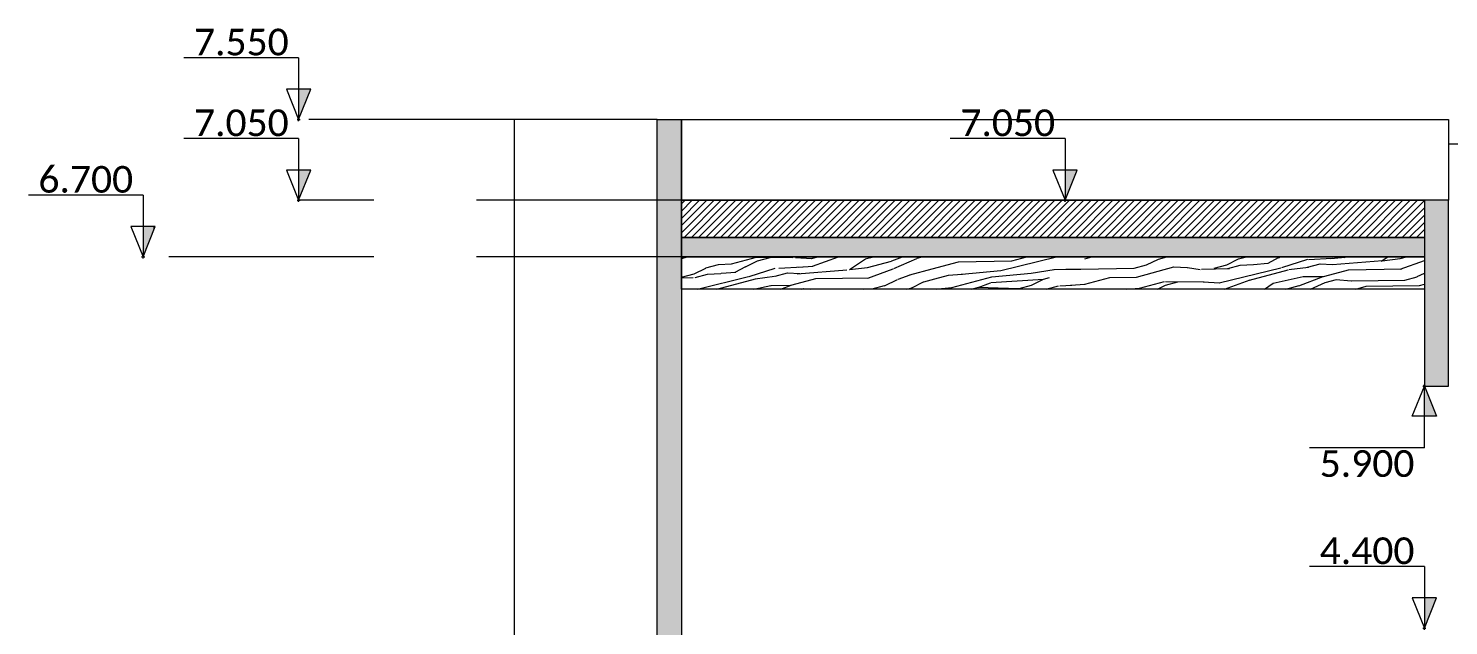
# Model space of a CAD drawing. Header units: metres. Extents: x -197 to 1099, y -24 to 14.
# Drawn here: x 1001.01 to 1009.8, y 4.42 to 8.11 of the extents above; entities that cross this region are included whole.
import ezdxf
from ezdxf.enums import TextEntityAlignment as Align

# ---------------------------------------------------------------- set-up
doc = ezdxf.new("R2010")
doc.units = ezdxf.units.M
doc.header["$LTSCALE"] = 0.001
doc.header["$PDMODE"] = 34
doc.header["$PDSIZE"] = 0.01
doc.linetypes.add('HIDDENX2', pattern=[19.05, 12.7, -6.35])
doc.layers.get('0').update_dxf_attribs({"lineweight": 13, "true_color": 0x000000})
for name, color, linetype, lineweight, true_color in [('Jach-Anotaciones-CalidaddeLínea  0.13', 7, 'Continuous', 13, 0x000000), ('Jach-Anotaciones-CalidaddeLínea 0.09', 7, 'Continuous', 9, 0x000000), ('Jach-Anotaciones-Hatch-Lum100%', 7, 'Continuous', 13, 0x000000), ('Jach-Anotaciones-Hatch-Lum50%', 9, 'Continuous', 13, 0x808080), ('Jach-Anotaciones-LineasDetalle0.09mm', 7, 'Continuous', 15, 0x000000), ('JACH-Anotaciones-Textos-Lum75% @ 0.075', 7, 'Continuous', 13, 0x404040), ('JACH-Arq-Lineas-Proyeccion Niveles cortes', 9, 'HIDDENX2', 13, 0x808080)]:
    doc.layers.add(name, color=color, linetype=linetype, lineweight=lineweight, true_color=true_color)
doc.styles.add('02a-Calibri-JACH(1.8mm)', font='calibri.ttf', dxfattribs={"height": 2.2})
pattern_1 = [(0, (169.421, 45.032), (0, 6.985), [5.08, -1.905]), (90, (169.421, 45.032), (-6.985, 4e-16), [5.08, -1.905])]

# ---------------------------------------------------------------- blocks, each defined once
blk = doc.blocks.new('*U368')
at = {"lineweight": 0, "ltscale": 100}
h = blk.add_hatch(dxfattribs=at)
h.set_pattern_fill('ANGLE', color=256)
h.set_pattern_definition(pattern_1)
h.paths.add_polyline_path([(0, 2.5), (0, 0), (1, 2.5)])
h = blk.add_hatch(color=256, dxfattribs=at)
h.dxf.hatch_style = 1
h.paths.add_polyline_path([(0, 2.5), (0, 0), (1, 2.5)])
for points in [[(0, 5.1), (-9.47, 5.1)], [(0, 5.1), (0, 1.25)]]:
    blk.add_lwpolyline(points, dxfattribs=at)
for points in [[(0, 0), (1, 2.5), (-1, 2.5)], [(0, 2.5), (0, 0), (1, 2.5)]]:
    blk.add_lwpolyline(points, close=True, dxfattribs=at)
blk.add_point((0, 0), dxfattribs=at)
at = {"lineweight": 0, "ltscale": 100, "style": '02a-Calibri-JACH(1.8mm)'}
blk.add_attdef('ALT', text='', height=2.2, dxfattribs=at).set_placement((-4.73, 6.4), align=Align.MIDDLE_CENTER)
blk = doc.blocks.new('*U398')
at = {"lineweight": 0, "ltscale": 100}
h = blk.add_hatch(dxfattribs=at)
h.set_pattern_fill('ANGLE', color=256)
h.set_pattern_definition(pattern_1)
h.paths.add_polyline_path([(0, 2.5), (0, 0), (1, 2.5)])
h = blk.add_hatch(color=256, dxfattribs=at)
h.dxf.hatch_style = 1
h.paths.add_polyline_path([(0, 2.5), (0, 0), (1, 2.5)])
for points in [[(0, 5.1), (-9.47, 5.1)], [(0, 5.1), (0, 1.25)]]:
    blk.add_lwpolyline(points, dxfattribs=at)
for points in [[(0, 0), (1, 2.5), (-1, 2.5)], [(0, 2.5), (0, 0), (1, 2.5)]]:
    blk.add_lwpolyline(points, close=True, dxfattribs=at)
blk.add_point((0, 0), dxfattribs=at)
at = {"lineweight": 0, "ltscale": 100, "style": '02a-Calibri-JACH(1.8mm)'}
blk.add_attdef('ALT', text='', height=2.2, dxfattribs=at).set_placement((-4.73, 6.4), align=Align.MIDDLE_CENTER)
blk = doc.blocks.new('*U399')
at = {"lineweight": 0, "ltscale": 100}
h = blk.add_hatch(dxfattribs=at)
h.set_pattern_fill('ANGLE', color=256)
h.set_pattern_definition(pattern_1)
h.paths.add_polyline_path([(0, 2.5), (0, 0), (1, 2.5)])
h = blk.add_hatch(color=256, dxfattribs=at)
h.dxf.hatch_style = 1
h.paths.add_polyline_path([(0, 2.5), (0, 0), (1, 2.5)])
for points in [[(0, 5.1), (-9.47, 5.1)], [(0, 5.1), (0, 1.25)]]:
    blk.add_lwpolyline(points, dxfattribs=at)
for points in [[(0, 0), (1, 2.5), (-1, 2.5)], [(0, 2.5), (0, 0), (1, 2.5)]]:
    blk.add_lwpolyline(points, close=True, dxfattribs=at)
blk.add_point((0, 0), dxfattribs=at)
at = {"lineweight": 0, "ltscale": 100, "style": '02a-Calibri-JACH(1.8mm)'}
blk.add_attdef('ALT', text='', height=2.2, dxfattribs=at).set_placement((-4.73, 6.4), align=Align.MIDDLE_CENTER)
blk = doc.blocks.new('*U413')
at = {"lineweight": 0, "ltscale": 100}
h = blk.add_hatch(dxfattribs=at)
h.set_pattern_fill('ANGLE', color=256)
h.set_pattern_definition(pattern_1)
h.paths.add_polyline_path([(0, 2.5), (0, 0), (1, 2.5)])
h = blk.add_hatch(color=256, dxfattribs=at)
h.dxf.hatch_style = 1
h.paths.add_polyline_path([(0, 2.5), (0, 0), (1, 2.5)])
for points in [[(0, 5.1), (-9.47, 5.1)], [(0, 5.1), (0, 1.25)]]:
    blk.add_lwpolyline(points, dxfattribs=at)
for points in [[(0, 0), (1, 2.5), (-1, 2.5)], [(0, 2.5), (0, 0), (1, 2.5)]]:
    blk.add_lwpolyline(points, close=True, dxfattribs=at)
blk.add_point((0, 0), dxfattribs=at)
at = {"lineweight": 0, "ltscale": 100, "style": '02a-Calibri-JACH(1.8mm)'}
blk.add_attdef('ALT', text='', height=2.2, dxfattribs=at).set_placement((-4.73, 6.4), align=Align.MIDDLE_CENTER)
blk = doc.blocks.new('*U414')
at = {"lineweight": 0, "ltscale": 100}
h = blk.add_hatch(dxfattribs=at)
h.set_pattern_fill('ANGLE', color=256)
h.set_pattern_definition(pattern_1)
h.paths.add_polyline_path([(0, 2.5), (0, 0), (1, 2.5)])
h = blk.add_hatch(color=256, dxfattribs=at)
h.dxf.hatch_style = 1
h.paths.add_polyline_path([(0, 2.5), (0, 0), (1, 2.5)])
for points in [[(0, 5.1), (-9.47, 5.1)], [(0, 5.1), (0, 1.25)]]:
    blk.add_lwpolyline(points, dxfattribs=at)
for points in [[(0, 0), (1, 2.5), (-1, 2.5)], [(0, 2.5), (0, 0), (1, 2.5)]]:
    blk.add_lwpolyline(points, close=True, dxfattribs=at)
blk.add_point((0, 0), dxfattribs=at)
at = {"lineweight": 0, "ltscale": 100, "style": '02a-Calibri-JACH(1.8mm)'}
blk.add_attdef('ALT', text='', height=2.2, dxfattribs=at).set_placement((-4.73, 6.4), align=Align.MIDDLE_CENTER)
blk = doc.blocks.new('*U415')
at = {"lineweight": 0, "ltscale": 100}
h = blk.add_hatch(dxfattribs=at)
h.set_pattern_fill('ANGLE', color=256)
h.set_pattern_definition(pattern_1)
h.paths.add_polyline_path([(0, 2.5), (0, 0), (1, 2.5)])
h = blk.add_hatch(color=256, dxfattribs=at)
h.dxf.hatch_style = 1
h.paths.add_polyline_path([(0, 2.5), (0, 0), (1, 2.5)])
for points in [[(0, 5.1), (-9.47, 5.1)], [(0, 5.1), (0, 1.25)]]:
    blk.add_lwpolyline(points, dxfattribs=at)
for points in [[(0, 0), (1, 2.5), (-1, 2.5)], [(0, 2.5), (0, 0), (1, 2.5)]]:
    blk.add_lwpolyline(points, close=True, dxfattribs=at)
blk.add_point((0, 0), dxfattribs=at)
at = {"lineweight": 0, "ltscale": 100, "style": '02a-Calibri-JACH(1.8mm)'}
blk.add_attdef('ALT', text='', height=2.2, dxfattribs=at).set_placement((-4.73, 6.4), align=Align.MIDDLE_CENTER)

msp = doc.modelspace()

# ---------------------------------------------------------------- hatches: boundary and pattern name
at = {"layer": 'Jach-Anotaciones-Hatch-Lum100%', "ltscale": 100}
h = msp.add_hatch(color=256, dxfattribs=at)
h.dxf.hatch_style = 1
h.paths.add_polyline_path([(1004.89886, 7.55), (1005.04886, 7.55), (1005.04886, 2.85), (1004.89886, 2.85)])
at = {"layer": 'Jach-Anotaciones-Hatch-Lum100%', "lineweight": 0, "ltscale": 100}
h = msp.add_hatch(color=256, dxfattribs=at)
h.dxf.hatch_style = 1
h.paths.add_polyline_path([(1009.64886, 5.9), (1009.79886, 5.9), (1009.79886, 7.05), (1009.64886, 7.05)])
at = {"layer": 'Jach-Anotaciones-Hatch-Lum100%', "ltscale": 100}
h = msp.add_hatch(color=256, dxfattribs=at)
h.dxf.hatch_style = 1
h.paths.add_polyline_path([(1005.04886, 6.82), (1009.64886, 6.82), (1009.64886, 6.7), (1005.04886, 6.7)])
at = {"layer": 'Jach-Anotaciones-Hatch-Lum50%', "ltscale": 100}
h = msp.add_hatch(dxfattribs=at)
h.set_pattern_fill('ANSI31', color=256, scale=0.01)
h.paths.add_polyline_path([(1005.04886, 7.05), (1009.64886, 7.05), (1009.64886, 6.82), (1005.04886, 6.82)])
h = msp.add_hatch(dxfattribs=at)
h.set_pattern_fill('WOOD_01', color=256, scale=0.8, angle=15, pattern_type=2)
h.set_pattern_definition([(15, (1001.3075, 0.74975), (-0.207055, 0.77274), [0.16, -0.64]), (23.9726, (1001.427057, 0.334538), (4.42938924, 2.01507025), [0.153883, -15.234423]), (20.7105, (1001.40691, 0.37883), (6.74761385, 2.6362266), [0.1608, -7.8791]), (359.5779, (1001.34479, 0.610654), (9.12130999, -0.0406047), [0.240666, -23.825902]), (8.6599, (1001.29192, 0.8698), (0.7727405, 0.2070569), [0.144886, -7.09942]), (0.0686, (1001.43312, 0.43555), (3.29801754, 0.05548154), [0.124194, -12.295146]), (3.6901, (1001.04257, 0.81127), (0.7727408, 0.2070556), [0.326338, -3.752878]), (20.7105, (1001.44569, 0.26499), (6.74761385, 2.6362266), [0.0804, -7.9595]), (15, (1001.351, 0.5875), (-0.207055, 0.77274), [0.08, -0.72]), (15, (1001.1716, 0.6388), (-0.207055, 0.77274), [0.24, -0.56]), (26.3099, (1001.2951, 0.79611), (2.8839078, 1.6009596), [0.081584, -3.99763]), (17.7263, (1001.294433, 0.48949), (15.24775904, 4.91384237), [0.16819, -16.650846]), (7.4054, (1001.33928, 0.47666), (6.3889791, 0.88370608), [0.121062, -11.985134]), (15, (1001.3793, 0.1727), (-0.207055, 0.77274), [0.16, -0.64]), (13.8309, (1001.312405, 0.113326), (0.772740644, 0.207055868), [0.392082, -38.81608]), (15, (1001.1571, 0.6929), (-0.207055, 0.77274), [0.08, -0.72]), (15, (1001.2178, 0.7754), (-0.207055, 0.77274), [0.08, -0.72]), (15, (1000.85145, 0.7518), (-0.207055, 0.77274), [0.12, -0.68]), (5.5377, (1001.04974, 0.84632), (0.7727406, 0.2070556), [0.24331, -4.6229]), (15, (1000.8025, 0.7801), (-0.207055, 0.77274), [0.16, -0.64]), (15, (1000.9038, 0.0618), (-0.207055, 0.77274), [0.088, -0.712]), (15, (1001.28756, 0.20605), (-0.207055, 0.77274), [0.08, -0.72]), (15, (1000.88725, 0.1236), (-0.207055, 0.77274), [0.168, -0.632]), (20.4403, (1001.268923, 0.2756), (7.52035222, 2.84328893), [0.16876, -16.707258]), (15, (1001.2601, 0.3395), (-0.207055, 0.77274), [0.152, -0.648]), (15, (1000.8541, 0.2473), (-0.207055, 0.77274), [0.088, -0.712]), (13.8309, (1000.91372, 0.395762), (0.772740644, 0.207055868), [0.392082, -38.81608]), (15, (1000.9646, 0.48394), (-0.207055, 0.77274), [0.08, -0.72]), (15, (1000.88115, 0.4864), (-0.207055, 0.77274), [0.08, -0.72]), (15, (1001.19024, 0.56924), (-0.207055, 0.77274), [0.16, -0.64]), (15, (1001.03155, 0.5433), (-0.207055, 0.77274), [0.08, -0.72]), (15, (1000.85216, 0.5946), (-0.207055, 0.77274), [0.16, -0.64]), (34.6538, (1001.14776, 0.32596), (7.67192765, 5.3685661), [0.11893, -11.773925]), (26.3099, (1000.95842, 0.50713), (2.8839078, 1.6009596), [0.081584, -3.99763]), (26.3099, (1001.27787, 0.55131), (2.8839078, 1.6009596), [0.081584, -3.99763]), (20.7105, (1000.967366, 0.782836), (6.74761385, 2.6362266), [0.0804, -7.9595]), (4.6952, (1000.71332, 0.77274), (4.8434981, 0.46959485), [0.089442, -8.854828]), (3.6901, (1000.98881, 0.0846), (0.7727408, 0.2070556), [0.081584, -3.99763]), (105, (1001.0702, 0.08985), (-0.77274, -0.207055), [0, -0.8]), (1.6076, (1000.792003, 0.4791), (13.96480605, 0.42899996), [0.172696, -17.096923]), (26.3099, (1001.23439, 0.71359), (2.8839078, 1.6009596), [0.081584, -3.99763]), (25.3048, (1001.36483, 0.22676), (3.6566487, 1.80801374), [0.089442, -8.854828]), (3.6901, (1001.0419, 0.50465), (0.7727408, 0.2070556), [0.081584, -3.99763]), (3.6901, (1001.10883, 0.56399), (0.7727408, 0.2070556), [0.081584, -3.99763]), (356.565, (1000.8127, 0.40183), (0.77274, 0.207056), [0.101193, -2.42863]), (0.9638, (1000.82731, 0.68733), (0.77274, 0.207056), [0.32985, -2.968635]), (358.3008, (1000.967366, 0.782836), (5.82329377, -0.09608983), [0.250567, -8.101676]), (15, (1000.957, 0.8215), (-0.207055, 0.77274), [0.096, -0.704]), (0.9638, (1001.04952, 0.16712), (0.77274, 0.207056), [0.32985, -2.968635]), (0.9638, (1000.95776, 0.2005), (0.77274, 0.207056), [0.32985, -2.968635]), (0.9638, (1000.93912, 0.27005), (0.77274, 0.207056), [0.32985, -2.968635]), (4.6952, (1000.763015, 0.58728), (4.8434981, 0.46959485), [0.089442, -8.854828]), (0.9638, (1001.0067, 0.63602), (0.77274, 0.207056), [0.164924, -3.13356]), (4.6952, (1000.82927, 0.340006), (4.8434981, 0.46959485), [0.089442, -8.854828]), (12.6141, (1001.245592, 0.393583), (0.77274037, 0.20705617), [0.192166, -19.024492]), (4.6952, (1001.12332, 0.5099), (4.8434981, 0.46959485), [0.089442, -8.854828]), (27.5288, (1001.21246, 0.51722), (2.8839079, 1.6009612), [0.073756, -7.30188]), (4.5626, (1000.839626, 0.301369), (8.914254463, 0.732137535), [0.309115, -30.602364]), (6.8699, (1001.14776, 0.32596), (0.7727403, 0.2070549), [0.113137, -5.543717]), (19.7636, (1000.918416, 0.34733), (8.29309377, 3.05034164), [0.192666, -9.44061]), (15, (1001.0997, 0.4125), (-0.207055, 0.77274), [0.248, -0.552]), (359.7449, (1000.7361, 0.68774), (3.2980173, 0.0554815), [0.091214, -9.03019]), (5.5377, (1001.07023, 0.08985), (0.7727406, 0.2070556), [0.24331, -4.6229]), (355.0169, (1000.86447, 0.20864), (2.525277, -0.15157446), [0.093638, -9.270122]), (15, (1001.3682, 0.8323), (-0.207055, 0.77274), [0.04, -0.76]), (15, (1001.4593, 0.4923), (-0.207055, 0.77274), [0.08, -0.72]), (26.3099, (1001.53387, 0.21408), (2.8839078, 1.6009596), [0.081584, -3.99763]), (15, (1001.5209, 0.2934), (-0.207055, 0.77274), [0.144, -0.656]), (358.3008, (1001.40343, 0.700906), (5.82329377, -0.09608983), [0.083522, -8.26872]), (3.0207, (1001.454638, 0.5407), (15.51052049, 0.84223852), [0.147206, -26.840515]), (105, (1001.5339, 0.2141), (-0.77274, -0.207055), [0, -0.8]), (15, (1001.607, 0.2502), (-0.207055, 0.77274), [0.072, -0.728]), (15, (1001.5677, 0.3971), (-0.207055, 0.77274), [0.072, -0.728]), (15, (1001.5573, 0.4357), (-0.207055, 0.77274), [0.072, -0.728]), (351.0376, (1001.486915, 0.69843), (6.0303476, -0.868825), [0.07879, -7.80029]), (3.5163, (1001.462068, 0.791158), (4.07079072, 0.262415378), [0.07347, -52.17242]), (356.565, (1001.5366, 0.51297), (0.77274, 0.207056), [0.075894, -2.453926]), (2.4712, (1001.43515, 0.89161), (4.0707587, 0.2625359), [0.073756, -7.30188])])
h.paths.add_polyline_path([(1005.04886, 6.7), (1009.64886, 6.7), (1009.64886, 6.5), (1005.04886, 6.5)])

# ---------------------------------------------------------------- linework, layer by layer
at = {"layer": 'Jach-Anotaciones-CalidaddeLínea  0.13', "ltscale": 100}
msp.add_lwpolyline([(1005.04886, 6.7), (1009.64886, 6.7), (1009.64886, 6.5), (1005.04886, 6.5)], close=True, dxfattribs=at)
at = {"layer": 'Jach-Anotaciones-CalidaddeLínea 0.09', "lineweight": 0, "ltscale": 100}
for points in [[(1004.89886, 7.55), (1004.01237, 7.55), (1004.01237, 3.5), (1004.16237, 3.5), (1004.16237, 2.85), (1004.89886, 2.85)], [(1004.89886, 7.55), (1005.04886, 7.55), (1005.04886, 2.85), (1004.89886, 2.85)], [(1005.04886, 7.05), (1009.64886, 7.05), (1009.64886, 6.82), (1005.04886, 6.82)], [(1009.64886, 5.9), (1009.79886, 5.9), (1009.79886, 7.05), (1009.64886, 7.05)], [(1005.04886, 6.82), (1009.64886, 6.82), (1009.64886, 6.7), (1005.04886, 6.7)]]:
    msp.add_lwpolyline(points, close=True, dxfattribs=at)
at = {"layer": 'Jach-Anotaciones-LineasDetalle0.09mm', "lineweight": 0, "ltscale": 100}
msp.add_lwpolyline([(1005.04886, 7.55), (1009.79886, 7.55), (1009.79886, 7.05), (1005.04886, 7.05)], close=True, dxfattribs=at)
msp.add_lwpolyline([(1009.79886, 7.4), (1017.44886, 7.4), (1017.44886, 7.4)], dxfattribs=at)
at = {"layer": 'JACH-Arq-Lineas-Proyeccion Niveles cortes', "lineweight": 0, "ltscale": 100}
for points in [[(1004.01237, 7.55), (1002.67845, 7.55)], [(1005.04886, 7.05), (1002.67845, 7.05)], [(1005.04886, 6.7), (1001.71506, 6.7)]]:
    msp.add_lwpolyline(points, dxfattribs=at)

# ---------------------------------------------------------------- block references
at = {"layer": 'JACH-Anotaciones-Textos-Lum75% @ 0.075', "ltscale": 100, "xscale": 0.075, "yscale": 0.075, "zscale": 0.075}
for name, p, values in [('*U413', (1002.67845, 7.55), {'ALT': '7.550'}), ('*U414', (1002.67845, 7.05), {'ALT': '7.050'}), ('*U368', (1007.42386, 7.05), {'ALT': '7.050'}), ('*U415', (1001.71506, 6.7), {'ALT': '6.700'}), ('*U398', (1009.64886, 4.4), {'ALT': '4.400'})]:
    msp.add_blockref(name, p, dxfattribs=at).add_auto_attribs(values)
at = {"layer": 'JACH-Anotaciones-Textos-Lum75% @ 0.075', "ltscale": 100}
ref = msp.add_blockref('*U399', (1009.64886, 5.9), dxfattribs=dict(at, xscale=-0.075, yscale=0.075, zscale=0.075, rotation=180))
ref.add_attrib('ALT', '5.900', dxfattribs={"layer": '0', "lineweight": 0, "ltscale": 100, "height": 0.165, "style": '02a-Calibri-JACH(1.8mm)'}).set_placement((1009.2939, 5.41994), align=Align.MIDDLE_CENTER)

doc.saveas('drawing.dxf')
